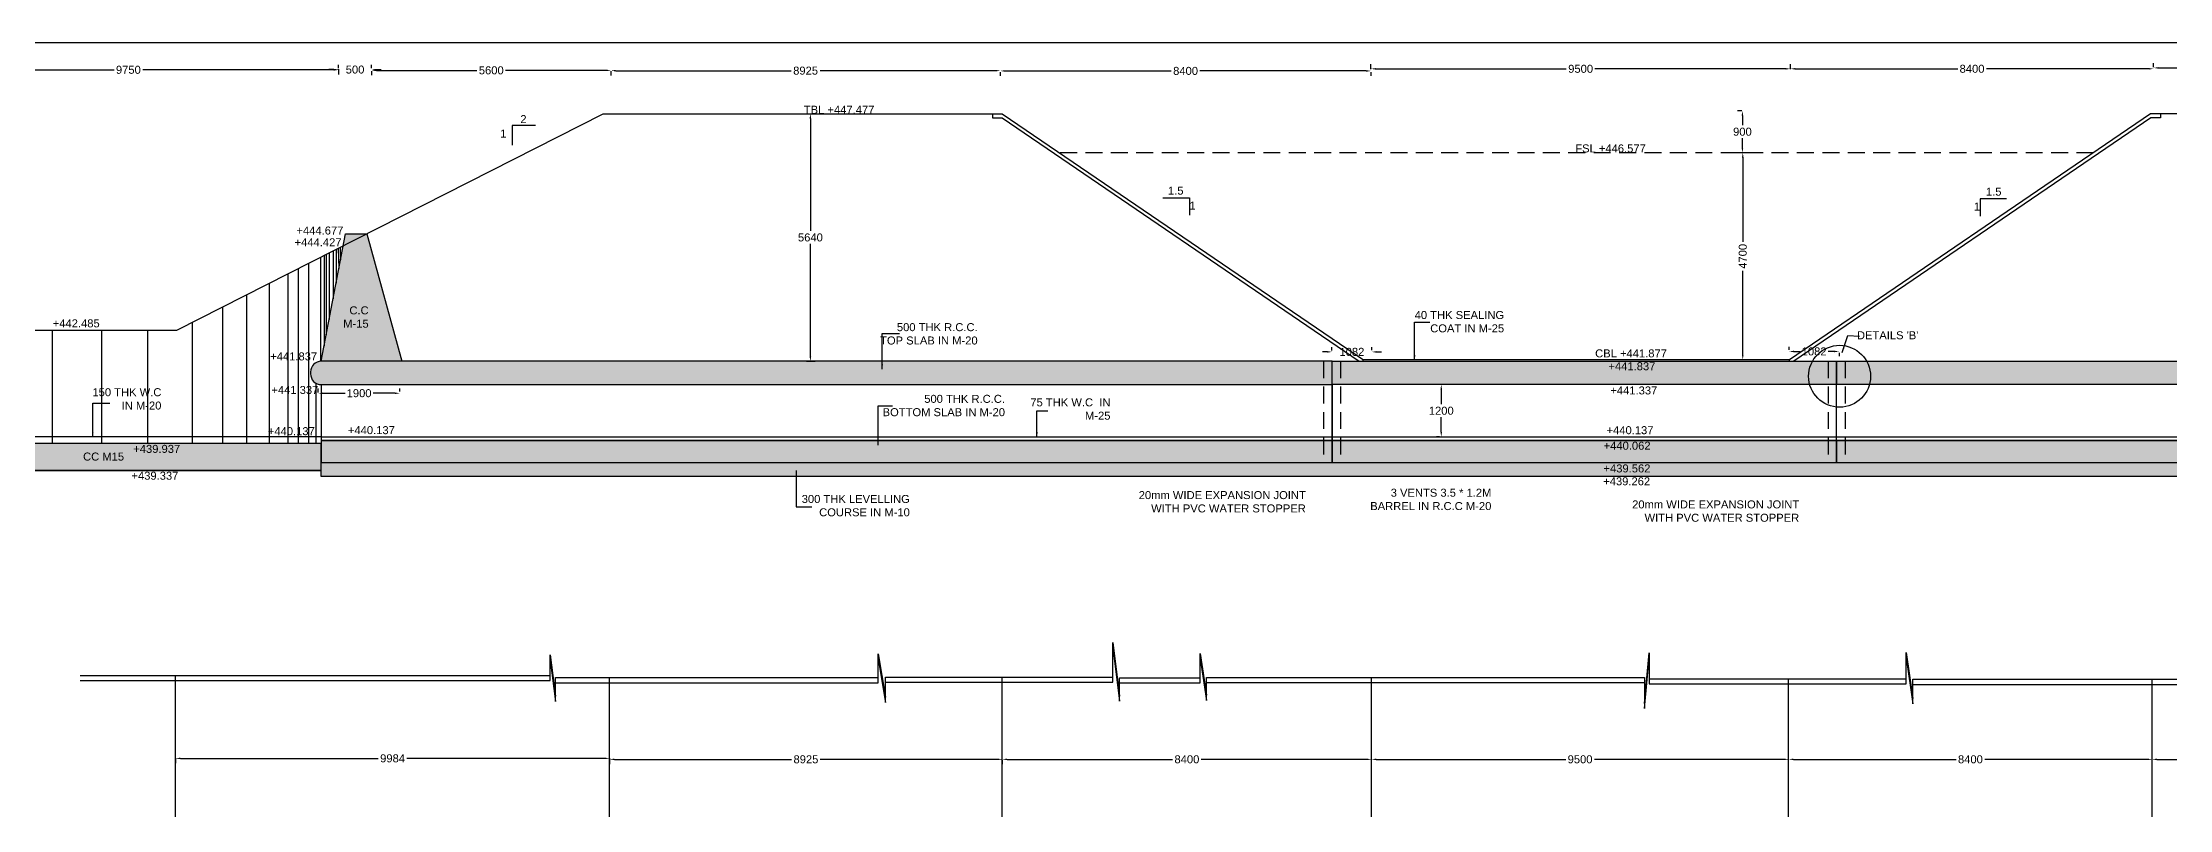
# Model space of a CAD drawing. Header units: metres. Extents: x 450 to 1468, y 479 to 784.
# Drawn here: x 1319.4 to 1399.1, y 755.3 to 784.1 of the extents above; entities that cross this region are included whole.
import ezdxf

# ---------------------------------------------------------------- set-up
doc = ezdxf.new("R2010")
doc.units = ezdxf.units.M
doc.header["$MEASUREMENT"] = 0
doc.linetypes.add('HIDDEN', pattern=[9.525, 6.35, -3.175])
for name, color, linetype in [('DIMENSION', 255, 'Continuous'), ('DRAWING', 7, 'Continuous'), ('HATCH', 7, 'Continuous'), ('TEXT', 255, 'Continuous')]:
    doc.layers.add(name, color=color, linetype=linetype)
doc.styles.get("Standard").update_dxf_attribs({"font": 'arial.ttf'})
doc.dimstyles.get("Standard").update_dxf_attribs({"dimtxt": 0.3, "dimasz": 0.18, "dimexe": 0.18, "dimexo": 0.0625, "dimgap": 0.09, "dimtad": 0, "dimtih": 1, "dimtoh": 1, "dimdec": 4, "dimzin": 0, "dimdsep": 46, "dimtxsty": 'Standard', "dimcen": 0.09, "dimadec": 0, "dimazin": 0, "dimtfac": 1, "dimtdec": 4, "dimtofl": 0, "dimtmove": 0, "dimatfit": 3, "dimfxl": 1, "dimtolj": 1, "dimtzin": 0, "dimarcsym": 0})
pattern_1 = [(50, (0, 0), (0.35863009, -0.03137607), [0.0375, -0.4125]), (355, (0, 0), (-0.06937567, 0.37609607), [0.03, -0.33]), (100.451444, (0.0299, -0.0026), (0.28925442, 0.344719995), [0.0318701, -0.35057106]), (46.1842, (0, 0.1), (0.53362067, -0.08275964), [0.05625, -0.61875]), (96.635635, (0.04447, 0.0931), (0.46733097, 0.4870593), [0.04780517, -0.52585688]), (351.184164, (0, 0.1), (0.46733097, 0.4870593), [0.045, -0.495]), (21, (0.05, 0.075), (0.298453526, -0.201309445), [0.0375, -0.4125]), (326, (0.05, 0.075), (0.12165767, 0.36257502), [0.03, -0.33]), (71.451445, (0.07487, 0.05822), (0.42011119, 0.16126558), [0.031870095, -0.35057106]), (37.5, (0, 0), (0.006079928, 0.166446927), [0, -0.326, 0, -0.335, 0, -0.33125]), (7.5, (0, 0), (0.131534769, 0.197205856), [0, -0.191, 0, -0.3185, 0, -0.12625]), (327.5, (-0.1115, 0), (0.266911218, -0.011277436), [0, -0.125, 0, -0.39, 0, -0.5175]), (317.5, (-0.1615, 0), (0.291593085, 0.05005249), [0, -0.1625, 0, -0.259, 0, -0.3675])]

# ---------------------------------------------------------------- blocks, each defined once
blk = doc.blocks.new('*D75')
at = {"layer": 'Defpoints', "color": 0, "ltscale": 0.1, "transparency": 16777216}
for p in [(1314.751, 783.129), (1330.514, 783.129), (1330.514, 783.046)]:
    blk.add_point(p, dxfattribs=at)
at = {"layer": 'DIMENSION', "color": 0, "lineweight": -2, "ltscale": 0.1, "transparency": 16777216}
for p, q in [((1314.751, 783.067), (1314.751, 782.866)), ((1314.931, 783.046), (1322.095, 783.046)), ((1330.334, 783.046), (1323.17, 783.046)), ((1330.514, 783.067), (1330.514, 782.866))]:
    blk.add_line(p, q, dxfattribs=at)
at = {"layer": 'DIMENSION', "color": 0, "ltscale": 0.1, "transparency": 16777216}
for points in [[(1314.931, 783.076), (1314.931, 783.016), (1314.751, 783.046)], [(1330.334, 783.076), (1330.334, 783.016), (1330.514, 783.046)]]:
    blk.add_solid(points, dxfattribs=at)
at = {"layer": 'DIMENSION', "color": 0, "ltscale": 0.1, "transparency": 16777216, "insert": (1322.633, 783.046), "char_height": 0.3, "attachment_point": 5}
blk.add_mtext('\\A1;9750', dxfattribs=at)
blk = doc.blocks.new('*D76')
at = {"layer": 'Defpoints', "color": 0, "ltscale": 0.1, "transparency": 16777216}
for p in [(1330.514, 783.046), (1331.749, 783.054), (1331.749, 783.046)]:
    blk.add_point(p, dxfattribs=at)
at = {"layer": 'DIMENSION', "color": 0, "lineweight": -2, "ltscale": 0.1, "transparency": 16777216}
for p, q in [((1330.334, 783.054), (1330.154, 783.054)), ((1330.514, 783.109), (1330.514, 783.234)), ((1331.749, 783.109), (1331.749, 783.234)), ((1331.929, 783.054), (1332.109, 783.054))]:
    blk.add_line(p, q, dxfattribs=at)
at = {"layer": 'DIMENSION', "color": 0, "ltscale": 0.1, "transparency": 16777216}
for points in [[(1330.334, 783.084), (1330.334, 783.024), (1330.514, 783.054)], [(1331.929, 783.084), (1331.929, 783.024), (1331.749, 783.054)]]:
    blk.add_solid(points, dxfattribs=at)
at = {"layer": 'DIMENSION', "color": 0, "ltscale": 0.1, "transparency": 16777216, "insert": (1331.131, 783.054), "char_height": 0.3, "attachment_point": 5}
blk.add_mtext('\\A1;500', dxfattribs=at)
blk = doc.blocks.new('*D77')
at = {"layer": 'Defpoints', "color": 0, "ltscale": 0.1, "transparency": 16777216}
for p in [(1331.749, 783.054), (1340.724, 783.054), (1340.724, 783.025)]:
    blk.add_point(p, dxfattribs=at)
at = {"layer": 'DIMENSION', "color": 0, "lineweight": -2, "ltscale": 0.1, "transparency": 16777216}
for p, q in [((1331.749, 782.992), (1331.749, 782.845)), ((1331.929, 783.025), (1335.699, 783.025)), ((1340.544, 783.025), (1336.774, 783.025)), ((1340.724, 782.992), (1340.724, 782.845))]:
    blk.add_line(p, q, dxfattribs=at)
at = {"layer": 'DIMENSION', "color": 0, "ltscale": 0.1, "transparency": 16777216}
for points in [[(1331.929, 783.055), (1331.929, 782.995), (1331.749, 783.025)], [(1340.544, 783.055), (1340.544, 782.995), (1340.724, 783.025)]]:
    blk.add_solid(points, dxfattribs=at)
at = {"layer": 'DIMENSION', "color": 0, "ltscale": 0.1, "transparency": 16777216, "insert": (1336.236, 783.025), "char_height": 0.3, "attachment_point": 5}
blk.add_mtext('\\A1;5600', dxfattribs=at)
blk = doc.blocks.new('*D78')
at = {"layer": 'Defpoints', "color": 0, "ltscale": 0.1, "transparency": 16777216}
for p in [(1340.724, 783.025), (1355.315, 783.025), (1355.315, 783.014)]:
    blk.add_point(p, dxfattribs=at)
at = {"layer": 'DIMENSION', "color": 0, "lineweight": -2, "ltscale": 0.1, "transparency": 16777216}
for p, q in [((1340.724, 782.963), (1340.724, 782.834)), ((1340.904, 783.014), (1347.48, 783.014)), ((1355.135, 783.014), (1348.559, 783.014)), ((1355.315, 782.963), (1355.315, 782.834))]:
    blk.add_line(p, q, dxfattribs=at)
at = {"layer": 'DIMENSION', "color": 0, "ltscale": 0.1, "transparency": 16777216}
for points in [[(1340.904, 783.044), (1340.904, 782.984), (1340.724, 783.014)], [(1355.135, 783.044), (1355.135, 782.984), (1355.315, 783.014)]]:
    blk.add_solid(points, dxfattribs=at)
at = {"layer": 'DIMENSION', "color": 0, "ltscale": 0.1, "transparency": 16777216, "insert": (1348.019, 783.014), "char_height": 0.3, "attachment_point": 5}
blk.add_mtext('\\A1;8925', dxfattribs=at)
blk = doc.blocks.new('*D79')
at = {"layer": 'Defpoints', "color": 0, "ltscale": 0.1, "transparency": 16777216}
for p in [(1355.315, 783.025), (1369.209, 783.025), (1369.209, 783.004)]:
    blk.add_point(p, dxfattribs=at)
at = {"layer": 'DIMENSION', "color": 0, "lineweight": -2, "ltscale": 0.1, "transparency": 16777216}
for p, q in [((1355.315, 782.963), (1355.315, 782.824)), ((1355.495, 783.004), (1361.724, 783.004)), ((1369.029, 783.004), (1362.799, 783.004)), ((1369.209, 782.963), (1369.209, 782.824))]:
    blk.add_line(p, q, dxfattribs=at)
at = {"layer": 'DIMENSION', "color": 0, "ltscale": 0.1, "transparency": 16777216}
for points in [[(1355.495, 783.034), (1355.495, 782.974), (1355.315, 783.004)], [(1369.029, 783.034), (1369.029, 782.974), (1369.209, 783.004)]]:
    blk.add_solid(points, dxfattribs=at)
at = {"layer": 'DIMENSION', "color": 0, "ltscale": 0.1, "transparency": 16777216, "insert": (1362.262, 783.004), "char_height": 0.3, "attachment_point": 5}
blk.add_mtext('\\A1;8400', dxfattribs=at)
blk = doc.blocks.new('*D80')
at = {"layer": 'Defpoints', "color": 0, "ltscale": 0.1, "transparency": 16777216}
for p in [(1369.209, 783.004), (1384.933, 783.083), (1384.933, 783.004)]:
    blk.add_point(p, dxfattribs=at)
at = {"layer": 'DIMENSION', "color": 0, "lineweight": -2, "ltscale": 0.1, "transparency": 16777216}
for p, q in [((1369.209, 783.066), (1369.209, 783.263)), ((1369.389, 783.083), (1376.534, 783.083)), ((1384.753, 783.083), (1377.608, 783.083)), ((1384.933, 783.066), (1384.933, 783.263))]:
    blk.add_line(p, q, dxfattribs=at)
at = {"layer": 'DIMENSION', "color": 0, "ltscale": 0.1, "transparency": 16777216}
for points in [[(1369.389, 783.113), (1369.389, 783.053), (1369.209, 783.083)], [(1384.753, 783.113), (1384.753, 783.053), (1384.933, 783.083)]]:
    blk.add_solid(points, dxfattribs=at)
at = {"layer": 'DIMENSION', "color": 0, "ltscale": 0.1, "transparency": 16777216, "insert": (1377.071, 783.083), "char_height": 0.3, "attachment_point": 5}
blk.add_mtext('\\A1;9500', dxfattribs=at)
blk = doc.blocks.new('*D81')
at = {"layer": 'Defpoints', "color": 0, "ltscale": 0.1, "transparency": 16777216}
for p in [(1384.933, 783.083), (1398.55, 783.084), (1398.55, 783.083)]:
    blk.add_point(p, dxfattribs=at)
at = {"layer": 'DIMENSION', "color": 0, "lineweight": -2, "ltscale": 0.1, "transparency": 16777216}
for p, q in [((1384.933, 783.146), (1384.933, 783.264)), ((1385.113, 783.084), (1391.204, 783.084)), ((1398.37, 783.084), (1392.279, 783.084)), ((1398.55, 783.146), (1398.55, 783.264))]:
    blk.add_line(p, q, dxfattribs=at)
at = {"layer": 'DIMENSION', "color": 0, "ltscale": 0.1, "transparency": 16777216}
for points in [[(1385.113, 783.114), (1385.113, 783.054), (1384.933, 783.084)], [(1398.37, 783.114), (1398.37, 783.054), (1398.55, 783.084)]]:
    blk.add_solid(points, dxfattribs=at)
at = {"layer": 'DIMENSION', "color": 0, "ltscale": 0.1, "transparency": 16777216, "insert": (1391.742, 783.084), "char_height": 0.3, "attachment_point": 5}
blk.add_mtext('\\A1;8400', dxfattribs=at)
blk = doc.blocks.new('*D82')
at = {"layer": 'Defpoints', "color": 0, "ltscale": 0.1, "transparency": 16777216}
for p in [(1398.55, 783.083), (1406.84, 783.119), (1406.84, 783.083)]:
    blk.add_point(p, dxfattribs=at)
at = {"layer": 'DIMENSION', "color": 0, "lineweight": -2, "ltscale": 0.1, "transparency": 16777216}
for p, q in [((1398.55, 783.146), (1398.55, 783.299)), ((1398.73, 783.119), (1402.158, 783.119)), ((1406.66, 783.119), (1403.233, 783.119)), ((1406.84, 783.146), (1406.84, 783.299))]:
    blk.add_line(p, q, dxfattribs=at)
at = {"layer": 'DIMENSION', "color": 0, "ltscale": 0.1, "transparency": 16777216}
for points in [[(1398.73, 783.149), (1398.73, 783.089), (1398.55, 783.119)], [(1406.66, 783.149), (1406.66, 783.089), (1406.84, 783.119)]]:
    blk.add_solid(points, dxfattribs=at)
at = {"layer": 'DIMENSION', "color": 0, "ltscale": 0.1, "transparency": 16777216, "insert": (1402.695, 783.119), "char_height": 0.3, "attachment_point": 5}
blk.add_mtext('\\A1;5000', dxfattribs=at)
blk = doc.blocks.new('*D101')
at = {"layer": 'Defpoints', "color": 0, "ltscale": 0.1, "transparency": 16777216}
for p in [(1383.148, 779.938), (1383.364, 779.938), (1383.165, 772.17)]:
    blk.add_point(p, dxfattribs=at)
at = {"layer": 'DIMENSION', "color": 0, "lineweight": -2, "ltscale": 0.1, "transparency": 16777216}
for p, q in [((1383.302, 779.938), (1382.968, 779.938)), ((1383.148, 779.758), (1383.148, 776.598)), ((1383.148, 772.35), (1383.148, 775.511)), ((1383.102, 772.17), (1382.968, 772.17))]:
    blk.add_line(p, q, dxfattribs=at)
at = {"layer": 'DIMENSION', "color": 0, "ltscale": 0.1, "transparency": 16777216}
for points in [[(1383.118, 779.758), (1383.178, 779.758), (1383.148, 779.938)], [(1383.118, 772.35), (1383.178, 772.35), (1383.148, 772.17)]]:
    blk.add_solid(points, dxfattribs=at)
at = {"layer": 'DIMENSION', "color": 0, "ltscale": 0.1, "transparency": 16777216, "insert": (1383.148, 776.054), "char_height": 0.3, "attachment_point": 5, "rotation": 90}
blk.add_mtext('\\A1;4700', dxfattribs=at)
blk = doc.blocks.new('*D102')
at = {"layer": 'Defpoints', "color": 0, "ltscale": 0.1, "transparency": 16777216}
for p in [(1383.135, 781.511), (1383.177, 781.511), (1383.135, 779.938)]:
    blk.add_point(p, dxfattribs=at)
at = {"layer": 'DIMENSION', "color": 0, "lineweight": -2, "ltscale": 0.1, "transparency": 16777216}
for p, q in [((1383.114, 781.511), (1382.955, 781.511)), ((1383.135, 781.331), (1383.135, 780.968)), ((1383.072, 779.938), (1382.955, 779.938)), ((1383.135, 780.118), (1383.135, 780.481))]:
    blk.add_line(p, q, dxfattribs=at)
at = {"layer": 'DIMENSION', "color": 0, "ltscale": 0.1, "transparency": 16777216}
for points in [[(1383.105, 781.331), (1383.165, 781.331), (1383.135, 781.511)], [(1383.105, 780.118), (1383.165, 780.118), (1383.135, 779.938)]]:
    blk.add_solid(points, dxfattribs=at)
at = {"layer": 'DIMENSION', "color": 0, "ltscale": 0.1, "transparency": 16777216, "insert": (1383.135, 780.724), "char_height": 0.3, "attachment_point": 5}
blk.add_mtext('\\A1;900', dxfattribs=at)
blk = doc.blocks.new('*D103')
at = {"layer": 'Defpoints', "color": 0, "ltscale": 0.1, "transparency": 16777216}
for p in [(1367.75, 772.456), (1369.244, 772.47), (1369.244, 772.47)]:
    blk.add_point(p, dxfattribs=at)
at = {"layer": 'DIMENSION', "color": 0, "lineweight": -2, "ltscale": 0.1, "transparency": 16777216}
for p, q in [((1367.75, 772.519), (1367.75, 772.65)), ((1369.244, 772.532), (1369.244, 772.65)), ((1367.57, 772.47), (1367.39, 772.47)), ((1369.424, 772.47), (1369.604, 772.47))]:
    blk.add_line(p, q, dxfattribs=at)
at = {"layer": 'DIMENSION', "color": 0, "ltscale": 0.1, "transparency": 16777216}
for points in [[(1367.57, 772.5), (1367.57, 772.44), (1367.75, 772.47)], [(1369.424, 772.5), (1369.424, 772.44), (1369.244, 772.47)]]:
    blk.add_solid(points, dxfattribs=at)
at = {"layer": 'DIMENSION', "color": 0, "ltscale": 0.1, "transparency": 16777216, "insert": (1368.497, 772.47), "char_height": 0.3, "attachment_point": 5}
blk.add_mtext('\\A1;1082', dxfattribs=at)
blk = doc.blocks.new('*D104')
at = {"layer": 'Defpoints', "color": 0, "ltscale": 0.1, "transparency": 16777216}
for p in [(1371.846, 771.245), (1371.846, 771.245), (1371.846, 769.281)]:
    blk.add_point(p, dxfattribs=at)
at = {"layer": 'DIMENSION', "color": 0, "lineweight": -2, "ltscale": 0.1, "transparency": 16777216}
for p, q in [((1371.784, 771.245), (1371.666, 771.245)), ((1371.846, 771.065), (1371.846, 770.506)), ((1371.846, 769.461), (1371.846, 770.02)), ((1371.784, 769.281), (1371.666, 769.281))]:
    blk.add_line(p, q, dxfattribs=at)
at = {"layer": 'DIMENSION', "color": 0, "ltscale": 0.1, "transparency": 16777216}
for points in [[(1371.816, 771.065), (1371.876, 771.065), (1371.846, 771.245)], [(1371.816, 769.461), (1371.876, 769.461), (1371.846, 769.281)]]:
    blk.add_solid(points, dxfattribs=at)
at = {"layer": 'DIMENSION', "color": 0, "ltscale": 0.1, "transparency": 16777216, "insert": (1371.846, 770.263), "char_height": 0.3, "attachment_point": 5}
blk.add_mtext('\\A1;1200', dxfattribs=at)
blk = doc.blocks.new('*D105')
at = {"layer": 'Defpoints', "color": 0, "ltscale": 0.1, "transparency": 16777216}
for p in [(1384.89, 772.486), (1384.89, 772.486), (1386.757, 772.492)]:
    blk.add_point(p, dxfattribs=at)
at = {"layer": 'DIMENSION', "color": 0, "lineweight": -2, "ltscale": 0.1, "transparency": 16777216}
for p, q in [((1384.89, 772.548), (1384.89, 772.666)), ((1385.07, 772.486), (1385.301, 772.486)), ((1386.577, 772.486), (1386.346, 772.486)), ((1386.757, 772.43), (1386.757, 772.306))]:
    blk.add_line(p, q, dxfattribs=at)
at = {"layer": 'DIMENSION', "color": 0, "ltscale": 0.1, "transparency": 16777216}
for points in [[(1385.07, 772.516), (1385.07, 772.456), (1384.89, 772.486)], [(1386.577, 772.516), (1386.577, 772.456), (1386.757, 772.486)]]:
    blk.add_solid(points, dxfattribs=at)
at = {"layer": 'DIMENSION', "color": 0, "ltscale": 0.1, "transparency": 16777216, "insert": (1385.823, 772.486), "char_height": 0.3, "attachment_point": 5}
blk.add_mtext('\\A1;1082', dxfattribs=at)
blk = doc.blocks.new('*D106')
at = {"layer": 'Defpoints', "color": 0, "ltscale": 0.1, "transparency": 16777216}
for p in [(1347.912, 781.399), (1348.199, 781.399), (1347.989, 772.12)]:
    blk.add_point(p, dxfattribs=at)
at = {"layer": 'DIMENSION', "color": 0, "lineweight": -2, "ltscale": 0.1, "transparency": 16777216}
for p, q in [((1347.974, 781.399), (1348.379, 781.399)), ((1348.199, 781.219), (1348.199, 777.003)), ((1348.199, 772.3), (1348.199, 776.516)), ((1348.052, 772.12), (1348.379, 772.12))]:
    blk.add_line(p, q, dxfattribs=at)
at = {"layer": 'DIMENSION', "color": 0, "ltscale": 0.1, "transparency": 16777216}
for points in [[(1348.169, 781.219), (1348.229, 781.219), (1348.199, 781.399)], [(1348.169, 772.3), (1348.229, 772.3), (1348.199, 772.12)]]:
    blk.add_solid(points, dxfattribs=at)
at = {"layer": 'DIMENSION', "color": 0, "ltscale": 0.1, "transparency": 16777216, "insert": (1348.199, 776.76), "char_height": 0.3, "attachment_point": 5}
blk.add_mtext('\\A1;5640', dxfattribs=at)
blk = doc.blocks.new('*D107')
at = {"layer": 'Defpoints', "color": 0, "ltscale": 0.1, "transparency": 16777216}
for p in [(1329.754, 770.887), (1332.81, 770.92), (1332.81, 770.92)]:
    blk.add_point(p, dxfattribs=at)
at = {"layer": 'DIMENSION', "color": 0, "lineweight": -2, "ltscale": 0.1, "transparency": 16777216}
for p, q in [((1329.754, 770.949), (1329.754, 771.1)), ((1332.81, 770.982), (1332.81, 771.1)), ((1329.934, 770.92), (1330.759, 770.92)), ((1332.63, 770.92), (1331.805, 770.92))]:
    blk.add_line(p, q, dxfattribs=at)
at = {"layer": 'DIMENSION', "color": 0, "ltscale": 0.1, "transparency": 16777216}
for points in [[(1329.934, 770.95), (1329.934, 770.89), (1329.754, 770.92)], [(1332.63, 770.95), (1332.63, 770.89), (1332.81, 770.92)]]:
    blk.add_solid(points, dxfattribs=at)
at = {"layer": 'DIMENSION', "color": 0, "ltscale": 0.1, "transparency": 16777216, "insert": (1331.282, 770.92), "char_height": 0.3, "attachment_point": 5}
blk.add_mtext('\\A1;1900', dxfattribs=at)
blk = doc.blocks.new('*D108')
at = {"layer": 'Defpoints', "color": 0, "ltscale": 0.1, "transparency": 16777216}
for p in [(1324.405, 757.303), (1340.671, 757.303), (1340.671, 757.23)]:
    blk.add_point(p, dxfattribs=at)
at = {"layer": 'DIMENSION', "color": 0, "lineweight": -2, "ltscale": 0.1, "transparency": 16777216}
for p, q in [((1324.405, 757.24), (1324.405, 757.05)), ((1324.585, 757.23), (1332.001, 757.23)), ((1340.491, 757.23), (1333.076, 757.23)), ((1340.671, 757.24), (1340.671, 757.05))]:
    blk.add_line(p, q, dxfattribs=at)
at = {"layer": 'DIMENSION', "color": 0, "ltscale": 0.1, "transparency": 16777216}
for points in [[(1324.585, 757.26), (1324.585, 757.2), (1324.405, 757.23)], [(1340.491, 757.26), (1340.491, 757.2), (1340.671, 757.23)]]:
    blk.add_solid(points, dxfattribs=at)
at = {"layer": 'DIMENSION', "color": 0, "ltscale": 0.1, "transparency": 16777216, "insert": (1332.538, 757.23), "char_height": 0.3, "attachment_point": 5}
blk.add_mtext('\\A1;9984', dxfattribs=at)
blk = doc.blocks.new('*D109')
at = {"layer": 'Defpoints', "color": 0, "ltscale": 0.1, "transparency": 16777216}
for p in [(1340.671, 757.23), (1355.392, 757.23), (1355.392, 757.194)]:
    blk.add_point(p, dxfattribs=at)
at = {"layer": 'DIMENSION', "color": 0, "lineweight": -2, "ltscale": 0.1, "transparency": 16777216}
for p, q in [((1340.671, 757.168), (1340.671, 757.014)), ((1340.851, 757.194), (1347.492, 757.194)), ((1355.212, 757.194), (1348.571, 757.194)), ((1355.392, 757.168), (1355.392, 757.014))]:
    blk.add_line(p, q, dxfattribs=at)
at = {"layer": 'DIMENSION', "color": 0, "ltscale": 0.1, "transparency": 16777216}
for points in [[(1340.851, 757.224), (1340.851, 757.164), (1340.671, 757.194)], [(1355.212, 757.224), (1355.212, 757.164), (1355.392, 757.194)]]:
    blk.add_solid(points, dxfattribs=at)
at = {"layer": 'DIMENSION', "color": 0, "ltscale": 0.1, "transparency": 16777216, "insert": (1348.032, 757.194), "char_height": 0.3, "attachment_point": 5}
blk.add_mtext('\\A1;8925', dxfattribs=at)
blk = doc.blocks.new('*D110')
at = {"layer": 'Defpoints', "color": 0, "ltscale": 0.1, "transparency": 16777216}
for p in [(1355.392, 757.194), (1369.232, 757.194), (1369.232, 757.194)]:
    blk.add_point(p, dxfattribs=at)
at = {"layer": 'DIMENSION', "color": 0, "lineweight": -2, "ltscale": 0.1, "transparency": 16777216}
for p, q in [((1355.392, 757.256), (1355.392, 757.374)), ((1355.572, 757.194), (1361.774, 757.194)), ((1369.052, 757.194), (1362.85, 757.194)), ((1369.232, 757.256), (1369.232, 757.374))]:
    blk.add_line(p, q, dxfattribs=at)
at = {"layer": 'DIMENSION', "color": 0, "ltscale": 0.1, "transparency": 16777216}
for points in [[(1355.572, 757.224), (1355.572, 757.164), (1355.392, 757.194)], [(1369.052, 757.224), (1369.052, 757.164), (1369.232, 757.194)]]:
    blk.add_solid(points, dxfattribs=at)
at = {"layer": 'DIMENSION', "color": 0, "ltscale": 0.1, "transparency": 16777216, "insert": (1362.312, 757.194), "char_height": 0.3, "attachment_point": 5}
blk.add_mtext('\\A1;8400', dxfattribs=at)
blk = doc.blocks.new('*D111')
at = {"layer": 'Defpoints', "color": 0, "ltscale": 0.1, "transparency": 16777216}
for p in [(1369.232, 757.194), (1384.867, 757.194), (1384.867, 757.194)]:
    blk.add_point(p, dxfattribs=at)
at = {"layer": 'DIMENSION', "color": 0, "lineweight": -2, "ltscale": 0.1, "transparency": 16777216}
for p, q in [((1369.232, 757.256), (1369.232, 757.374)), ((1369.412, 757.194), (1376.512, 757.194)), ((1384.687, 757.194), (1377.587, 757.194)), ((1384.867, 757.256), (1384.867, 757.374))]:
    blk.add_line(p, q, dxfattribs=at)
at = {"layer": 'DIMENSION', "color": 0, "ltscale": 0.1, "transparency": 16777216}
for points in [[(1369.412, 757.224), (1369.412, 757.164), (1369.232, 757.194)], [(1384.687, 757.224), (1384.687, 757.164), (1384.867, 757.194)]]:
    blk.add_solid(points, dxfattribs=at)
at = {"layer": 'DIMENSION', "color": 0, "ltscale": 0.1, "transparency": 16777216, "insert": (1377.049, 757.194), "char_height": 0.3, "attachment_point": 5}
blk.add_mtext('\\A1;9500', dxfattribs=at)
blk = doc.blocks.new('*D112')
at = {"layer": 'Defpoints', "color": 0, "ltscale": 0.1, "transparency": 16777216}
for p in [(1384.867, 757.194), (1398.495, 757.194), (1398.495, 757.194)]:
    blk.add_point(p, dxfattribs=at)
at = {"layer": 'DIMENSION', "color": 0, "lineweight": -2, "ltscale": 0.1, "transparency": 16777216}
for p, q in [((1384.867, 757.256), (1384.867, 757.374)), ((1385.047, 757.194), (1391.143, 757.194)), ((1398.315, 757.194), (1392.219, 757.194)), ((1398.495, 757.256), (1398.495, 757.374))]:
    blk.add_line(p, q, dxfattribs=at)
at = {"layer": 'DIMENSION', "color": 0, "ltscale": 0.1, "transparency": 16777216}
for points in [[(1385.047, 757.224), (1385.047, 757.164), (1384.867, 757.194)], [(1398.315, 757.224), (1398.315, 757.164), (1398.495, 757.194)]]:
    blk.add_solid(points, dxfattribs=at)
at = {"layer": 'DIMENSION', "color": 0, "ltscale": 0.1, "transparency": 16777216, "insert": (1391.681, 757.194), "char_height": 0.3, "attachment_point": 5}
blk.add_mtext('\\A1;8400', dxfattribs=at)
blk = doc.blocks.new('*D113')
at = {"layer": 'Defpoints', "color": 0, "ltscale": 0.1, "transparency": 16777216}
for p in [(1398.495, 757.194), (1406.74, 757.194), (1406.74, 757.194)]:
    blk.add_point(p, dxfattribs=at)
at = {"layer": 'DIMENSION', "color": 0, "lineweight": -2, "ltscale": 0.1, "transparency": 16777216}
for p, q in [((1398.495, 757.256), (1398.495, 757.374)), ((1398.675, 757.194), (1402.08, 757.194)), ((1406.56, 757.194), (1403.155, 757.194)), ((1406.74, 757.256), (1406.74, 757.374))]:
    blk.add_line(p, q, dxfattribs=at)
at = {"layer": 'DIMENSION', "color": 0, "ltscale": 0.1, "transparency": 16777216}
for points in [[(1398.675, 757.224), (1398.675, 757.164), (1398.495, 757.194)], [(1406.56, 757.224), (1406.56, 757.164), (1406.74, 757.194)]]:
    blk.add_solid(points, dxfattribs=at)
at = {"layer": 'DIMENSION', "color": 0, "ltscale": 0.1, "transparency": 16777216, "insert": (1402.618, 757.194), "char_height": 0.3, "attachment_point": 5}
blk.add_mtext('\\A1;5000', dxfattribs=at)

msp = doc.modelspace()

# ---------------------------------------------------------------- hatches: boundary and pattern name
at = {"layer": 'DRAWING', "ltscale": 0.1}
h = msp.add_hatch(dxfattribs=at)
h.set_pattern_fill('AR-CONC', scale=0.05)
h.set_pattern_definition(pattern_1)
h.paths.add_polyline_path([(1329.86135, 769.03596), (1314.83193, 769.03596), (1314.83193, 768.84134), (1314.15341, 768.84134), (1314.15341, 768.02792), (1329.86135, 768.02792)])
h.paths.add_polyline_path([(1320.87743, 768.22695), (1322.56447, 768.22695), (1322.56447, 768.84517), (1320.87743, 768.84517)], flags=24)
at = {"layer": 'HATCH', "ltscale": 0.1}
h = msp.add_hatch(dxfattribs=at)
h.set_pattern_fill('AR-CONC', scale=0.05)
h.set_pattern_definition(pattern_1)
h.paths.add_polyline_path([(1331.56764, 776.89575), (1330.768, 776.89575), (1329.86164, 772.12046), (1332.87874, 772.1204)])
h.paths.add_polyline_path([(1367.75537, 772.11978), (1329.86165, 772.12046, 0.44209546), (1329.46342, 771.68282, 0.44209653), (1329.86165, 771.24519), (1367.75537, 771.246)])
h.paths.add_polyline_path([(1367.75537, 769.15165), (1367.75537, 769.15205), (1329.86135, 769.15205), (1329.86135, 768.32535), (1367.75537, 768.32535)])
h.paths.add_polyline_path([(1417.72799, 768.32535), (1329.86135, 768.32535), (1329.86135, 767.79532), (1417.72799, 767.79532)])
h = msp.add_hatch(dxfattribs=at)
h.set_pattern_fill('AR-CONC', scale=0.05)
h.set_pattern_definition(pattern_1)
h.paths.add_polyline_path([(1386.66106, 772.11978), (1367.75537, 772.11978), (1367.75537, 771.24518), (1386.66106, 771.24518)])
h.paths.add_polyline_path([(1386.66106, 769.15165), (1367.75537, 769.15165), (1367.75537, 768.32535), (1386.66106, 768.32535)])
h = msp.add_hatch(dxfattribs=at)
h.set_pattern_fill('AR-CONC', scale=0.05)
h.set_pattern_definition(pattern_1)
h.paths.add_polyline_path([(1417.81204, 772.11978), (1386.66106, 772.11978), (1386.66106, 771.24518), (1417.81203, 771.24451, 0.41421985), (1418.21204, 771.64451), (1418.21204, 771.71978, 0.41421356)])
h.paths.add_polyline_path([(1417.72947, 769.15246), (1386.66106, 769.15246), (1386.66106, 768.32535), (1417.72947, 768.32535)])

# ---------------------------------------------------------------- linework, layer by layer
at = {"layer": 'DRAWING', "ltscale": 0.1}
for p, q in [((1367.75537, 772.11978), (1329.86164, 772.12046)), ((1329.46164, 771.72046), (1329.46164, 771.64519)), ((1329.86165, 771.24519), (1367.75537, 771.246))]:
    msp.add_line(p, q, dxfattribs=at)
for points in [[(1299.45589, 773.28334), (1324.44623, 773.28544), (1340.43173, 781.39892), (1355.39148, 781.39892), (1368.92935, 772.1698)], [(1355.0228, 781.39892), (1355.0228, 781.24866), (1355.38522, 781.24866), (1368.76324, 772.11978)], [(1428.90445, 775.16238), (1418.99791, 775.16238), (1406.86995, 781.39892), (1398.4358, 781.39892), (1384.89793, 772.1698)], [(1398.80448, 781.39892), (1398.80448, 781.24866), (1398.44206, 781.24866), (1385.06404, 772.11978)], [(1337.89675, 780.96295), (1337.01553, 780.96295), (1337.01553, 780.21888)], [(1361.41577, 778.25026), (1362.40604, 778.25026), (1362.40604, 777.59742)], [(1393.03186, 778.21228), (1392.04159, 778.21228), (1392.04159, 777.55944)], [(1329.86164, 772.12046), (1330.768, 776.89575), (1331.56764, 776.89575), (1332.87874, 772.1204)], [(1329.39185, 775.7956), (1329.39185, 769.03596)], [(1329.84091, 776.02353), (1329.84091, 772.11992)], [(1329.96905, 776.08856), (1329.96905, 772.68637)], [(1329.96905, 775.97976), (1329.96905, 772.68637)], [(1330.04919, 776.12924), (1330.04919, 773.1086)], [(1330.15739, 776.18415), (1330.15739, 773.67864)], [(1330.15739, 776.18415), (1330.15739, 773.67864)], [(1330.30568, 776.25942), (1330.30568, 774.45991)], [(1330.41788, 776.31637), (1330.41788, 775.05107)], [(1330.49645, 776.35625), (1330.52128, 775.59586)], [(1330.57119, 776.39418), (1330.58377, 775.92511)], [(1327.90804, 775.04249), (1327.90804, 769.03596)], [(1328.61034, 775.39895), (1328.61034, 769.03596)], [(1328.99346, 775.5934), (1328.99346, 769.03596)], [(1326.15757, 774.15404), (1326.15757, 769.03596)], [(1327.05836, 774.61123), (1327.05836, 769.03596)], [(1325.02096, 773.57715), (1325.02096, 769.03596)], [(1329.86164, 769.28079), (1316.72851, 769.28079), (1316.72817, 773.28479)], [(1319.78048, 773.28505), (1319.78048, 769.03614)], [(1321.62302, 773.2852), (1321.62302, 769.03629)], [(1323.35334, 773.28535), (1323.35334, 769.03644)], [(1329.6564, 771.30186), (1329.6564, 769.03596)], [(1329.86164, 771.24519), (1329.86164, 769.28079), (1367.75537, 769.28079), (1367.75533, 771.246), (1367.75537, 769.28079), (1386.66106, 769.28079), (1386.6611, 771.24518)], [(1329.86164, 771.11685), (1329.86164, 769.15246), (1367.75537, 769.15246), (1367.75533, 771.11767), (1367.75537, 769.15246), (1386.66106, 769.15246), (1386.6611, 771.11685)], [(1386.66106, 769.15246), (1417.72947, 769.15246), (1417.72952, 771.11618)], [(1386.6611, 769.28079), (1417.72952, 769.28079), (1417.72956, 771.24451)], [(1328.99797, 769.28072), (1316.7257, 769.28072)], [(1329.86135, 768.02792), (1314.15341, 768.02792)], [(1320.82248, 760.34107), (1338.44624, 760.34107), (1338.44624, 761.11351), (1338.64053, 759.56036), (1338.64053, 760.25837), (1350.74074, 760.25837), (1350.74074, 761.15376), (1351.01537, 759.52202), (1351.01537, 760.27855), (1359.5369, 760.27855), (1359.5369, 761.58051), (1359.78344, 759.5646), (1359.78344, 760.25149), (1362.8063, 760.25149), (1362.8063, 761.16238), (1363.04539, 759.59444), (1363.04539, 760.26643), (1379.45937, 760.26643), (1379.45937, 759.28992), (1379.6399, 761.1915), (1379.6399, 760.21439), (1389.27215, 760.21439), (1389.27215, 761.20372), (1389.52201, 759.47109), (1389.52201, 760.19744), (1435.10814, 760.19744)], [(1320.82248, 760.14807), (1338.44624, 760.14807), (1338.44624, 760.9205), (1338.64053, 759.36735), (1338.64053, 760.06536), (1350.74074, 760.06536), (1350.74074, 760.96076), (1351.01537, 759.32901), (1351.01537, 760.08555), (1359.5369, 760.08555), (1359.5369, 761.3875), (1359.78344, 759.37159), (1359.78344, 760.05849), (1362.8063, 760.05849), (1362.8063, 760.96937), (1363.04539, 759.40143), (1363.04539, 760.07342), (1379.45937, 760.07342), (1379.45937, 759.09692), (1379.6399, 760.99849), (1379.6399, 760.02138), (1389.27215, 760.02138), (1389.27215, 761.01071), (1389.52201, 759.27809), (1389.52201, 760.00444), (1435.10814, 760.00444)], [(1324.40525, 742.61356), (1324.40525, 760.34107)], [(1340.67116, 730.74213), (1340.67116, 760.25837)], [(1355.39221, 730.76232), (1355.39221, 760.27855)], [(1369.23194, 730.75019), (1369.23194, 760.26643)], [(1384.8667, 730.69815), (1384.8667, 760.21439)], [(1398.49543, 730.68121), (1398.49543, 760.19744)]]:
    msp.add_lwpolyline(points, dxfattribs=at)
at = {"layer": 'DRAWING', "linetype": 'HIDDEN', "ltscale": 0.1}
for points in [[(1396.29292, 779.93806), (1357.53324, 779.93882)], [(1367.43273, 772.11978), (1367.43273, 768.32535)], [(1368.06949, 772.11978), (1368.06949, 768.32535)], [(1386.35342, 772.11978), (1386.35342, 768.32535)], [(1386.99019, 772.11978), (1386.99019, 768.32535)]]:
    msp.add_lwpolyline(points, dxfattribs=at)
at = {"layer": 'DRAWING', "ltscale": 0.1}
for points in [[(1367.75537, 772.11978), (1386.66106, 772.11978), (1386.66106, 771.24518), (1367.75537, 771.24518)], [(1368.90371, 772.11978), (1384.89793, 772.11978), (1384.89793, 772.1698), (1368.90371, 772.1698)], [(1314.15341, 768.02792), (1329.86135, 768.02792), (1329.86135, 769.03596), (1314.15341, 769.03596)], [(1367.75537, 769.15205), (1329.86135, 769.15205), (1329.86135, 768.32535), (1367.75537, 768.32535)], [(1386.66106, 769.15165), (1367.75537, 769.15165), (1367.75537, 768.32535), (1386.66106, 768.32535)], [(1417.72947, 769.15246), (1386.66106, 769.15246), (1386.66106, 768.32535), (1417.72947, 768.32535)], [(1329.86135, 768.32535), (1417.72799, 768.32535), (1417.72799, 767.79532), (1329.86135, 767.79532)]]:
    msp.add_lwpolyline(points, close=True, dxfattribs=at)
msp.add_lwpolyline([(1386.66106, 772.11978), (1417.81204, 772.11978, -0.41421356), (1418.21204, 771.71978), (1418.21204, 771.64451, -0.41421985), (1417.81203, 771.24451), (1386.66106, 771.24518)], format="xyb", close=True, dxfattribs=at)
msp.add_circle((1386.77739, 771.55531), 1.16133, dxfattribs=at)
for centre, start, end in [((1329.86164, 771.72046), 90, 180), ((1329.86164, 771.64519), 180, 270.0012307)]:
    msp.add_arc(centre, 0.4, start, end, dxfattribs=at)
at = {"layer": 'TEXT', "ltscale": 0.1}
msp.add_lwpolyline([(1276.63761, 784.06921), (1467.77643, 784.06921), (1467.77643, 698.29067), (1276.63761, 698.29067)], close=True, dxfattribs=at)

# ---------------------------------------------------------------- texts
at = {"layer": 'TEXT', "char_height": 0.3}
for s, insert, width, attachment_point in [('2', (1337.55949, 781.34831), 2.8487187, 3), ('TBL +447.477', (1350.59818, 781.69912), 2.8487187, 3), ('1', (1336.8055, 780.80616), 2.8487187, 3), ('FSL +446.577', (1379.51379, 780.24862), 2.8487187, 3), ('1.5', (1362.1846, 778.66602), 2.8487187, 3), ('1.5', (1392.26302, 778.62805), 2.8487187, 1), ('1', (1362.63796, 778.10639), 2.8487187, 3), ('1', (1391.80967, 778.06841), 2.8487187, 1), ('+444.427', (1330.62302, 776.72966), 2.8487187, 3), ('+444.677', (1330.69416, 777.17047), 2.8487187, 3), ('C.C M-15', (1331.64042, 774.17745), 1.0750094, 3), ('+442.485', (1321.55859, 773.69018), 2.8487187, 3), ('500 THK R.C.C. TOP SLAB IN M-20', (1354.46773, 773.54779), 3.7899016, 3), ('40 THK SEALING COAT IN M-25', (1374.20318, 774.00313), 3.7899016, 3), ('CBL +441.877', (1380.30544, 772.56444), 2.8487187, 3), ("DETAILS 'B'", (1389.73081, 773.24354), 2.8487187, 3), ('+441.837', (1329.70911, 772.45102), 2.8487187, 3), ('+441.837', (1379.87236, 772.08258), 2.8487187, 3), ('150 THK W.C IN M-20', (1323.87147, 771.10849), 2.8487187, 3), ('+441.337', (1329.75381, 771.19314), 2.8487187, 3), ('+441.337', (1379.94408, 771.17588), 2.8487187, 3), ('500 THK R.C.C. BOTTOM SLAB IN M-20', (1355.49342, 770.85991), 4.7671342, 3), ('75 THK W.C  IN M-25', (1359.44647, 770.72863), 3.7476463, 3), ('+440.137', (1329.62153, 769.64807), 2.8487187, 3), ('+440.137', (1332.62221, 769.68593), 2.8487187, 3), ('+440.137', (1379.80129, 769.68484), 2.8487187, 3), ('+439.937', (1324.5761, 768.98442), 2.8487187, 3), ('+440.062', (1379.69224, 769.10316), 2.8487187, 3), ('+439.337', (1324.50812, 767.97744), 2.8487187, 3), ('+439.262', (1379.67639, 767.76881), 2.8487187, 3), ('+439.562', (1379.68626, 768.2515), 2.8487187, 3), ('300 THK LEVELLING COURSE IN M-10', (1351.92626, 767.10643), 4.9397098, 3), ('20mm WIDE EXPANSION JOINT WITH PVC WATER STOPPER', (1366.76906, 767.25154), 6.8134441, 3), ('3 VENTS 3.5 * 1.2M BARREL IN R.C.C M-20', (1373.72432, 767.34027), 4.9105429, 3), ('20mm WIDE EXPANSION JOINT WITH PVC WATER STOPPER', (1385.26415, 766.90203), 6.8134441, 3)]:
    msp.add_mtext(s, dxfattribs=dict(at, insert=insert, width=width, attachment_point=attachment_point))
at = {"layer": 'TEXT', "insert": (1322.47269, 768.69588), "char_height": 0.3, "attachment_point": 3}
msp.add_mtext('CC M15', dxfattribs=at)

# ---------------------------------------------------------------- dimensions: what is measured, and where the dimension line sits
at = {"layer": 'DIMENSION', "ltscale": 0.1}
for base, p1, p2, text, picture, middle in [((1330.51385, 783.04627), (1314.75125, 783.12939), (1330.51385, 783.12939), '9750', '*D75', (1322.63255, 783.04627)), ((1331.7489, 783.05404), (1330.51385, 783.04627), (1331.7489, 783.04627), '500', '*D76', (1331.13138, 783.05404)), ((1340.72391, 783.02514), (1331.7489, 783.05404), (1340.72391, 783.05404), '5600', '*D77', (1336.23641, 783.02514)), ((1355.31475, 783.01398), (1340.72391, 783.02514), (1355.31475, 783.02514), '8925', '*D78', (1348.01933, 783.01398)), ((1369.2087, 783.00387), (1355.31475, 783.02514), (1369.2087, 783.02514), '8400', '*D79', (1362.26172, 783.00387)), ((1384.93322, 783.08314), (1369.2087, 783.00387), (1384.93322, 783.00387), '9500', '*D80', (1377.07096, 783.08314)), ((1398.55027, 783.08381), (1384.93322, 783.08314), (1398.55027, 783.08314), '8400', '*D81', (1391.74174, 783.08381)), ((1406.84033, 783.11889), (1398.55027, 783.08314), (1406.84033, 783.08314), '5000', '*D82', (1402.6953, 783.11889)), ((1369.24373, 772.4698), (1367.7495, 772.45639), (1369.24373, 772.4698), '1082', '*D103', (1368.49662, 772.4698)), ((1384.88972, 772.48553), (1386.75691, 772.49234), (1384.88972, 772.48553), '1082', '*D105', (1385.82331, 772.48553)), ((1332.81025, 770.91951), (1329.75381, 770.88659), (1332.81025, 770.91951), '1900', '*D107', (1331.28203, 770.91951)), ((1340.67116, 757.23005), (1324.40525, 757.30252), (1340.67116, 757.30252), '9984', '*D108', (1332.53821, 757.23005)), ((1355.39221, 757.1935), (1340.67116, 757.23005), (1355.39221, 757.23005), '8925', '*D109', (1348.03168, 757.1935)), ((1369.23194, 757.1935), (1355.39221, 757.1935), (1369.23194, 757.1935), '8400', '*D110', (1362.31208, 757.1935)), ((1384.8667, 757.1935), (1369.23194, 757.1935), (1384.8667, 757.1935), '9500', '*D111', (1377.04932, 757.1935)), ((1398.49543, 757.1935), (1384.8667, 757.1935), (1398.49543, 757.1935), '8400', '*D112', (1391.68107, 757.1935)), ((1406.7403, 757.1935), (1398.49543, 757.1935), (1406.7403, 757.1935), '5000', '*D113', (1402.61787, 757.1935))]:
    dim = msp.add_linear_dim(base=base, p1=p1, p2=p2, text=text, dimstyle='Standard', dxfattribs=at)
    dim.commit()
    dim.dimension.update_dxf_attribs({"geometry": picture, "text_midpoint": middle})
for base, p1, p2, text, picture, middle in [((1348.19921, 781.39892), (1347.98946, 772.12013), (1347.9116, 781.39892), '5640', '*D106', (1348.19921, 776.75953)), ((1383.13492, 781.51065), (1383.13492, 779.93832), (1383.17671, 781.51065), '900', '*D102', (1383.13492, 780.72448)), ((1371.84647, 771.24518), (1371.84647, 769.28079), (1371.84647, 771.24518), '1200', '*D104', (1371.84647, 770.26299))]:
    dim = msp.add_linear_dim(base=base, p1=p1, p2=p2, angle=90, text=text, dimstyle='Standard', dxfattribs=at)
    dim.commit()
    dim.dimension.update_dxf_attribs({"geometry": picture, "text_midpoint": middle})
dim = msp.add_linear_dim(base=(1383.14805, 779.93832), p1=(1383.1647, 772.1698), p2=(1383.36429, 779.93832), angle=90, text='4700', dimstyle='Standard', dxfattribs=at)
dim.commit()
dim.dimension.update_dxf_attribs({"geometry": '*D101', "text_midpoint": (1383.14805, 776.05406), "text_rotation": 90})

# ---------------------------------------------------------------- leaders
for points in [[(1370.84904, 772.1698), (1370.84904, 773.58783), (1371.41534, 773.58783)], [(1350.89007, 771.82069), (1350.89007, 773.15389), (1351.53659, 773.15389)], [(1386.87329, 772.44531), (1387.0888, 773.08288), (1387.52856, 773.06567)], [(1350.74085, 768.96914), (1350.74085, 770.44541), (1351.27804, 770.44541)], [(1356.69158, 769.28079), (1356.69158, 770.2596), (1357.10482, 770.2596)], [(1347.67071, 768.02073), (1347.67071, 766.66458), (1348.25145, 766.66458)]]:
    msp.add_leader(points, dimstyle='Standard', override={"dimgap": 0.09, "dimtad": 0}, dxfattribs=at)
at = {"layer": 'DRAWING', "ltscale": 0.1}
msp.add_leader([(1321.29852, 769.28079), (1321.29852, 770.54898), (1321.93319, 770.54898)], dimstyle='Standard', override={"dimgap": 0.09, "dimtad": 0}, dxfattribs=at)

doc.saveas('drawing.dxf')
